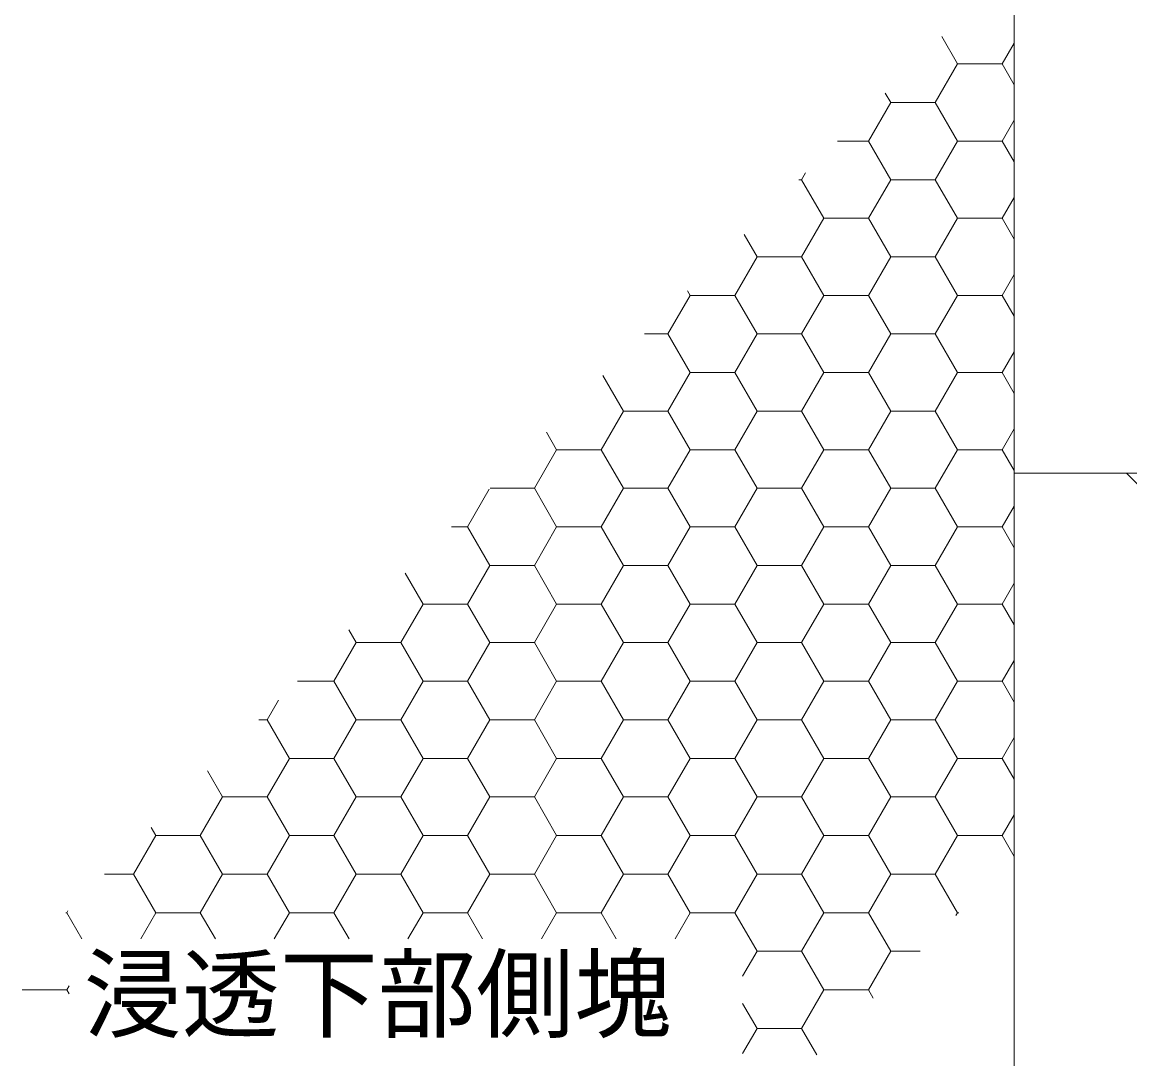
# Model space of a CAD drawing. Units: millimetres at full size, sheet at 1:30; details may follow other scales. Extents: x 47825 to 82541, y -23349 to -5561.
# Drawn here: x 62055 to 62845, y -12120 to -11381 of the extents above; entities that cross this region are included whole.
import ezdxf
from ezdxf.enums import TextEntityAlignment as Align

# ---------------------------------------------------------------- set-up
doc = ezdxf.new("R2010")
doc.units = ezdxf.units.MM
doc.header["$LTSCALE"] = 30
doc.linetypes.add('USER1', pattern=[1.35, 0.75, -0.6])
for name, color, linetype, lineweight in [('ハッチング', 7, 'Continuous', 5), ('寸法線', 7, 'Continuous', 9), ('本体', 2, 'USER1', 13)]:
    doc.layers.add(name, color=color, linetype=linetype, lineweight=lineweight)
doc.styles.add('ＭＳ ゴシック', font='')
doc.styles.get('ＭＳ ゴシック').set_extended_font_data('MS Gothic')

msp = doc.modelspace()

# ---------------------------------------------------------------- linework, layer by layer
at = {"layer": 'ハッチング'}
for p, q in [((62722.12, -11410.97), (62710.91, -11391.54)), ((62753.87, -11410.97), (62762.47, -11396.08)), ((62706.25, -11438.46), (62722.12, -11410.97)), ((62722.12, -11410.97), (62753.88, -11410.97)), ((62762.47, -11425.85), (62753.87, -11410.97)), ((62674.5, -11438.46), (62670.65, -11431.8)), ((62658.62, -11465.96), (62674.5, -11438.46)), ((62674.5, -11438.46), (62706.25, -11438.46)), ((62722.12, -11465.96), (62706.25, -11438.46)), ((62753.87, -11465.96), (62762.47, -11451.07)), ((62636.49, -11465.96), (62658.62, -11465.96)), ((62674.5, -11493.46), (62658.62, -11465.96)), ((62706.25, -11493.46), (62722.12, -11465.96)), ((62722.12, -11465.96), (62753.88, -11465.96)), ((62762.47, -11480.85), (62753.87, -11465.96)), ((62608.99, -11493.46), (62611, -11493.46)), ((62611, -11493.46), (62613.75, -11488.7)), ((62626.87, -11520.95), (62611, -11493.46)), ((62658.62, -11520.95), (62674.5, -11493.46)), ((62674.5, -11493.46), (62706.25, -11493.46)), ((62722.12, -11520.95), (62706.25, -11493.46)), ((62753.87, -11520.95), (62762.47, -11506.07)), ((62611, -11548.45), (62626.87, -11520.95)), ((62626.88, -11520.95), (62658.62, -11520.95)), ((62674.5, -11548.45), (62658.62, -11520.95)), ((62706.25, -11548.45), (62722.12, -11520.95)), ((62722.12, -11520.95), (62753.88, -11520.95)), ((62762.47, -11535.84), (62753.87, -11520.95)), ((62579.25, -11548.45), (62570.01, -11532.44)), ((62563.37, -11575.94), (62579.25, -11548.45)), ((62579.25, -11548.45), (62611, -11548.45)), ((62626.87, -11575.95), (62611, -11548.45)), ((62658.62, -11575.94), (62674.5, -11548.45)), ((62674.5, -11548.45), (62706.25, -11548.45)), ((62722.12, -11575.95), (62706.25, -11548.45)), ((62753.87, -11575.94), (62762.47, -11561.06)), ((62531.62, -11575.95), (62529.75, -11572.7)), ((62515.75, -11603.44), (62531.62, -11575.94)), ((62531.62, -11575.95), (62563.38, -11575.95)), ((62579.25, -11603.44), (62563.37, -11575.95)), ((62611, -11603.44), (62626.87, -11575.94)), ((62626.88, -11575.95), (62658.62, -11575.95)), ((62674.5, -11603.44), (62658.62, -11575.95)), ((62706.25, -11603.44), (62722.12, -11575.94)), ((62722.12, -11575.95), (62753.88, -11575.95)), ((62762.47, -11590.83), (62753.87, -11575.95)), ((62499, -11603.44), (62515.75, -11603.44)), ((62531.62, -11630.94), (62515.75, -11603.44)), ((62563.37, -11630.94), (62579.25, -11603.44)), ((62579.25, -11603.44), (62611, -11603.44)), ((62626.87, -11630.94), (62611, -11603.44)), ((62658.62, -11630.94), (62674.5, -11603.44)), ((62674.5, -11603.44), (62706.25, -11603.44)), ((62722.12, -11630.94), (62706.25, -11603.44)), ((62753.87, -11630.94), (62762.47, -11616.05)), ((62484, -11658.43), (62469.36, -11633.08)), ((62515.75, -11658.43), (62531.62, -11630.94)), ((62531.62, -11630.94), (62563.38, -11630.94)), ((62579.25, -11658.43), (62563.37, -11630.94)), ((62611, -11658.43), (62626.87, -11630.94)), ((62626.88, -11630.94), (62658.62, -11630.94)), ((62674.5, -11658.43), (62658.62, -11630.94)), ((62706.25, -11658.43), (62722.12, -11630.94)), ((62722.12, -11630.94), (62753.88, -11630.94)), ((62762.47, -11645.82), (62753.87, -11630.94)), ((62468.12, -11685.93), (62484, -11658.43)), ((62484, -11658.43), (62515.75, -11658.43)), ((62531.62, -11685.93), (62515.75, -11658.43)), ((62563.37, -11685.93), (62579.25, -11658.43)), ((62579.25, -11658.43), (62611, -11658.43)), ((62626.87, -11685.93), (62611, -11658.43)), ((62658.62, -11685.93), (62674.5, -11658.43)), ((62674.5, -11658.43), (62706.25, -11658.43)), ((62722.12, -11685.93), (62706.25, -11658.43)), ((62436.37, -11685.93), (62429.11, -11673.34)), ((62753.87, -11685.93), (62762.47, -11671.04)), ((62420.5, -11713.43), (62436.37, -11685.93)), ((62436.38, -11685.93), (62468.12, -11685.93)), ((62484, -11713.43), (62468.12, -11685.93)), ((62515.75, -11713.43), (62531.62, -11685.93)), ((62531.62, -11685.93), (62563.38, -11685.93)), ((62579.25, -11713.43), (62563.37, -11685.93)), ((62611, -11713.43), (62626.87, -11685.93)), ((62626.88, -11685.93), (62658.62, -11685.93)), ((62674.5, -11713.43), (62658.62, -11685.93)), ((62706.25, -11713.43), (62722.12, -11685.93)), ((62722.12, -11685.93), (62753.88, -11685.93)), ((62762.47, -11700.82), (62753.87, -11685.93)), ((62372.87, -11740.92), (62388.38, -11714.06)), ((62389.02, -11713.43), (62420.5, -11713.43)), ((62436.37, -11740.92), (62420.5, -11713.43)), ((62468.12, -11740.92), (62484, -11713.43)), ((62484, -11713.43), (62515.75, -11713.43)), ((62531.62, -11740.92), (62515.75, -11713.43)), ((62563.37, -11740.92), (62579.25, -11713.43)), ((62579.25, -11713.43), (62611, -11713.43)), ((62626.87, -11740.92), (62611, -11713.43)), ((62658.62, -11740.92), (62674.5, -11713.43)), ((62674.5, -11713.43), (62706.25, -11713.43)), ((62722.12, -11740.92), (62706.25, -11713.43)), ((62753.87, -11740.92), (62762.47, -11726.04)), ((62361.52, -11740.92), (62372.88, -11740.92)), ((62388.75, -11768.42), (62372.87, -11740.92)), ((62420.5, -11768.42), (62436.37, -11740.92)), ((62436.38, -11740.92), (62468.12, -11740.92)), ((62484, -11768.42), (62468.12, -11740.92)), ((62515.75, -11768.42), (62531.62, -11740.92)), ((62531.62, -11740.92), (62563.38, -11740.92)), ((62579.25, -11768.42), (62563.37, -11740.92)), ((62611, -11768.42), (62626.87, -11740.92)), ((62626.88, -11740.92), (62658.62, -11740.92)), ((62674.5, -11768.42), (62658.62, -11740.92)), ((62706.25, -11768.42), (62722.12, -11740.92)), ((62722.12, -11740.92), (62753.88, -11740.92)), ((62762.47, -11755.81), (62753.87, -11740.92)), ((62372.87, -11795.92), (62388.75, -11768.42)), ((62388.75, -11768.42), (62420.5, -11768.42)), ((62436.37, -11795.92), (62420.5, -11768.42)), ((62468.12, -11795.92), (62484, -11768.42)), ((62484, -11768.42), (62515.75, -11768.42)), ((62531.62, -11795.92), (62515.75, -11768.42)), ((62563.37, -11795.92), (62579.25, -11768.42)), ((62579.25, -11768.42), (62611, -11768.42)), ((62626.87, -11795.92), (62611, -11768.42)), ((62658.62, -11795.92), (62674.5, -11768.42)), ((62674.5, -11768.42), (62706.25, -11768.42)), ((62722.12, -11795.92), (62706.25, -11768.42)), ((62341.12, -11795.92), (62328.46, -11773.98)), ((62753.87, -11795.92), (62762.47, -11781.03)), ((62325.25, -11823.41), (62341.12, -11795.92)), ((62341.12, -11795.92), (62372.88, -11795.92)), ((62388.75, -11823.41), (62372.87, -11795.92)), ((62420.5, -11823.41), (62436.37, -11795.92)), ((62436.38, -11795.92), (62468.12, -11795.92)), ((62484, -11823.41), (62468.12, -11795.92)), ((62515.75, -11823.41), (62531.62, -11795.92)), ((62531.62, -11795.92), (62563.38, -11795.92)), ((62579.25, -11823.41), (62563.37, -11795.92)), ((62611, -11823.41), (62626.87, -11795.92)), ((62626.88, -11795.92), (62658.62, -11795.92)), ((62674.5, -11823.41), (62658.62, -11795.92)), ((62706.25, -11823.41), (62722.12, -11795.92)), ((62722.12, -11795.92), (62753.88, -11795.92)), ((62762.47, -11810.8), (62753.87, -11795.92)), ((62293.5, -11823.41), (62288.2, -11814.24)), ((62277.62, -11850.91), (62293.5, -11823.41)), ((62293.5, -11823.41), (62325.25, -11823.41)), ((62341.12, -11850.91), (62325.25, -11823.41)), ((62372.87, -11850.91), (62388.75, -11823.41)), ((62388.75, -11823.41), (62420.5, -11823.41)), ((62436.37, -11850.91), (62420.5, -11823.41)), ((62468.12, -11850.91), (62484, -11823.41)), ((62484, -11823.41), (62515.75, -11823.41)), ((62531.62, -11850.91), (62515.75, -11823.41)), ((62563.37, -11850.91), (62579.25, -11823.41)), ((62579.25, -11823.41), (62611, -11823.41)), ((62626.87, -11850.91), (62611, -11823.41)), ((62658.62, -11850.91), (62674.5, -11823.41)), ((62674.5, -11823.41), (62706.25, -11823.41)), ((62722.12, -11850.91), (62706.25, -11823.41)), ((62753.87, -11850.91), (62762.47, -11836.02)), ((62251.54, -11850.91), (62277.62, -11850.91)), ((62293.5, -11878.4), (62277.62, -11850.91)), ((62325.25, -11878.4), (62341.12, -11850.91)), ((62341.12, -11850.91), (62372.88, -11850.91)), ((62388.75, -11878.4), (62372.87, -11850.91)), ((62420.5, -11878.4), (62436.37, -11850.91)), ((62436.38, -11850.91), (62468.12, -11850.91)), ((62484, -11878.4), (62468.12, -11850.91)), ((62515.75, -11878.4), (62531.62, -11850.91)), ((62531.62, -11850.91), (62563.38, -11850.91)), ((62579.25, -11878.4), (62563.37, -11850.91)), ((62611, -11878.4), (62626.87, -11850.91)), ((62626.88, -11850.91), (62658.62, -11850.91)), ((62674.5, -11878.4), (62658.62, -11850.91)), ((62706.25, -11878.4), (62722.12, -11850.91)), ((62722.12, -11850.91), (62753.88, -11850.91)), ((62762.47, -11865.8), (62753.87, -11850.91)), ((62230, -11878.4), (62238.14, -11864.31)), ((62224.04, -11878.4), (62230, -11878.4)), ((62245.87, -11905.9), (62230, -11878.4)), ((62277.62, -11905.9), (62293.5, -11878.4)), ((62293.5, -11878.4), (62325.25, -11878.4)), ((62341.12, -11905.9), (62325.25, -11878.4)), ((62372.87, -11905.9), (62388.75, -11878.4)), ((62388.75, -11878.4), (62420.5, -11878.4)), ((62436.37, -11905.9), (62420.5, -11878.4)), ((62468.12, -11905.9), (62484, -11878.4)), ((62484, -11878.4), (62515.75, -11878.4)), ((62531.62, -11905.9), (62515.75, -11878.4)), ((62563.37, -11905.9), (62579.25, -11878.4)), ((62579.25, -11878.4), (62611, -11878.4)), ((62626.87, -11905.9), (62611, -11878.4)), ((62658.62, -11905.9), (62674.5, -11878.4)), ((62674.5, -11878.4), (62706.25, -11878.4)), ((62722.12, -11905.9), (62706.25, -11878.4)), ((62753.87, -11905.9), (62762.47, -11891.01)), ((62230, -11933.4), (62245.87, -11905.9)), ((62245.88, -11905.9), (62277.62, -11905.9)), ((62293.5, -11933.4), (62277.62, -11905.9)), ((62325.25, -11933.4), (62341.12, -11905.9)), ((62341.12, -11905.9), (62372.88, -11905.9)), ((62388.75, -11933.4), (62372.87, -11905.9)), ((62420.5, -11933.4), (62436.37, -11905.9)), ((62436.38, -11905.9), (62468.12, -11905.9)), ((62484, -11933.4), (62468.12, -11905.9)), ((62515.75, -11933.4), (62531.62, -11905.9)), ((62531.62, -11905.9), (62563.38, -11905.9)), ((62579.25, -11933.4), (62563.37, -11905.9)), ((62611, -11933.4), (62626.87, -11905.9)), ((62626.88, -11905.9), (62658.62, -11905.9)), ((62674.5, -11933.4), (62658.62, -11905.9)), ((62706.25, -11933.4), (62722.12, -11905.9)), ((62722.12, -11905.9), (62753.88, -11905.9)), ((62762.47, -11920.79), (62753.87, -11905.9)), ((62198.25, -11933.4), (62187.56, -11914.88)), ((62182.37, -11960.89), (62198.25, -11933.4)), ((62198.25, -11933.4), (62230, -11933.4)), ((62245.87, -11960.89), (62230, -11933.4)), ((62277.62, -11960.89), (62293.5, -11933.4)), ((62293.5, -11933.4), (62325.25, -11933.4)), ((62341.12, -11960.89), (62325.25, -11933.4)), ((62372.87, -11960.89), (62388.75, -11933.4)), ((62388.75, -11933.4), (62420.5, -11933.4)), ((62436.37, -11960.89), (62420.5, -11933.4)), ((62468.12, -11960.89), (62484, -11933.4)), ((62484, -11933.4), (62515.75, -11933.4)), ((62531.62, -11960.89), (62515.75, -11933.4)), ((62563.37, -11960.89), (62579.25, -11933.4)), ((62579.25, -11933.4), (62611, -11933.4)), ((62626.87, -11960.89), (62611, -11933.4)), ((62658.62, -11960.89), (62674.5, -11933.4)), ((62674.5, -11933.4), (62706.25, -11933.4)), ((62722.12, -11960.89), (62706.25, -11933.4)), ((62753.87, -11960.89), (62762.47, -11946.01)), ((62134.75, -11988.39), (62150.62, -11960.89)), ((62150.62, -11960.89), (62147.3, -11955.14)), ((62150.62, -11960.89), (62182.38, -11960.89)), ((62198.25, -11988.39), (62182.37, -11960.89)), ((62230, -11988.39), (62245.87, -11960.89)), ((62245.88, -11960.89), (62277.62, -11960.89)), ((62293.5, -11988.39), (62277.62, -11960.89)), ((62325.25, -11988.39), (62341.12, -11960.89)), ((62341.12, -11960.89), (62372.88, -11960.89)), ((62388.75, -11988.39), (62372.87, -11960.89)), ((62420.5, -11988.39), (62436.37, -11960.89)), ((62436.38, -11960.89), (62468.12, -11960.89)), ((62484, -11988.39), (62468.12, -11960.89)), ((62515.75, -11988.39), (62531.62, -11960.89)), ((62531.62, -11960.89), (62563.38, -11960.89)), ((62579.25, -11988.39), (62563.37, -11960.89)), ((62611, -11988.39), (62626.87, -11960.89)), ((62626.88, -11960.89), (62658.62, -11960.89)), ((62674.5, -11988.39), (62658.62, -11960.89)), ((62706.25, -11988.39), (62722.12, -11960.89)), ((62722.12, -11960.89), (62753.88, -11960.89)), ((62762.47, -11975.78), (62753.87, -11960.89)), ((62114.06, -11988.39), (62134.75, -11988.39)), ((62150.62, -12015.89), (62134.75, -11988.39)), ((62182.37, -12015.89), (62198.25, -11988.39)), ((62198.25, -11988.39), (62230, -11988.39)), ((62245.87, -12015.89), (62230, -11988.39)), ((62277.62, -12015.89), (62293.5, -11988.39)), ((62293.5, -11988.39), (62325.25, -11988.39)), ((62341.12, -12015.89), (62325.25, -11988.39)), ((62372.87, -12015.89), (62388.75, -11988.39)), ((62388.75, -11988.39), (62420.5, -11988.39)), ((62436.37, -12015.89), (62420.5, -11988.39)), ((62468.12, -12015.89), (62484, -11988.39)), ((62484, -11988.39), (62515.75, -11988.39)), ((62531.62, -12015.89), (62515.75, -11988.39)), ((62563.37, -12015.89), (62579.25, -11988.39)), ((62579.25, -11988.39), (62611, -11988.39)), ((62626.87, -12015.89), (62611, -11988.39)), ((62658.62, -12015.89), (62674.5, -11988.39)), ((62674.5, -11988.39), (62706.25, -11988.39)), ((62722.12, -12015.89), (62706.25, -11988.39)), ((62086.56, -12015.89), (62087.12, -12015.89)), ((62087.12, -12015.89), (62087.9, -12014.55)), ((62097.89, -12034.53), (62087.12, -12015.89)), ((62139.86, -12034.53), (62150.62, -12015.89)), ((62150.62, -12015.89), (62182.38, -12015.89)), ((62193.14, -12034.53), (62182.37, -12015.89)), ((62235.11, -12034.53), (62245.87, -12015.89)), ((62245.88, -12015.89), (62277.62, -12015.89)), ((62288.39, -12034.53), (62277.62, -12015.89)), ((62330.36, -12034.53), (62341.12, -12015.89)), ((62341.12, -12015.89), (62372.88, -12015.89)), ((62383.64, -12034.53), (62372.87, -12015.89)), ((62425.61, -12034.53), (62436.37, -12015.89)), ((62436.38, -12015.89), (62468.12, -12015.89)), ((62478.89, -12034.53), (62468.12, -12015.89)), ((62520.86, -12034.53), (62531.62, -12015.89)), ((62531.62, -12015.89), (62563.38, -12015.89)), ((62579.25, -12043.38), (62563.37, -12015.89)), ((62611, -12043.38), (62626.87, -12015.89)), ((62626.88, -12015.89), (62658.62, -12015.89)), ((62674.5, -12043.38), (62658.62, -12015.89)), ((62720.99, -12017.85), (62722.12, -12015.89)), ((62722.12, -12015.89), (62722.96, -12015.89)), ((62568.95, -12061.22), (62579.25, -12043.38)), ((62579.25, -12043.38), (62611, -12043.38)), ((62626.87, -12070.88), (62611, -12043.38)), ((62658.62, -12070.88), (62674.5, -12043.38)), ((62674.5, -12043.38), (62695.46, -12043.38)), ((62055.38, -12070.88), (62087.12, -12070.88)), ((62087.12, -12070.88), (62088.78, -12068.01)), ((62088.78, -12073.75), (62087.12, -12070.88)), ((62611, -12098.37), (62626.87, -12070.88)), ((62626.88, -12070.88), (62658.62, -12070.88)), ((62662.04, -12076.8), (62658.62, -12070.88)), ((62579.25, -12098.37), (62568.95, -12080.54)), ((62568.95, -12116.21), (62579.25, -12098.37)), ((62579.25, -12098.37), (62611, -12098.37)), ((62621.79, -12117.06), (62611, -12098.37))]:
    msp.add_line(p, q, dxfattribs=at)
at = {"layer": '本体', "linetype": 'Continuous'}
for p, q in [((62762.47, -10802.72), (62762.47, -11702.72)), ((62762.47, -11702.72), (62762.47, -12702.72)), ((62762.47, -11702.72), (62842.47, -11702.72)), ((62762.47, -11702.72), (62842.47, -11702.72)), ((62762.47, -11702.72), (64162.47, -11702.72))]:
    msp.add_line(p, q, dxfattribs=at)
at = {"layer": '本体', "lineweight": 9}
msp.add_line((62842.47, -11702.72), (62862.47, -11722.72), dxfattribs=at)

# ---------------------------------------------------------------- texts
at = {"layer": '寸法線', "style": 'ＭＳ ゴシック'}
msp.add_text('浸透下部側塊', height=51.27, dxfattribs=at).set_placement((62099.16, -12114.84), align=Align.BOTTOM_LEFT)

doc.saveas('drawing.dxf')
